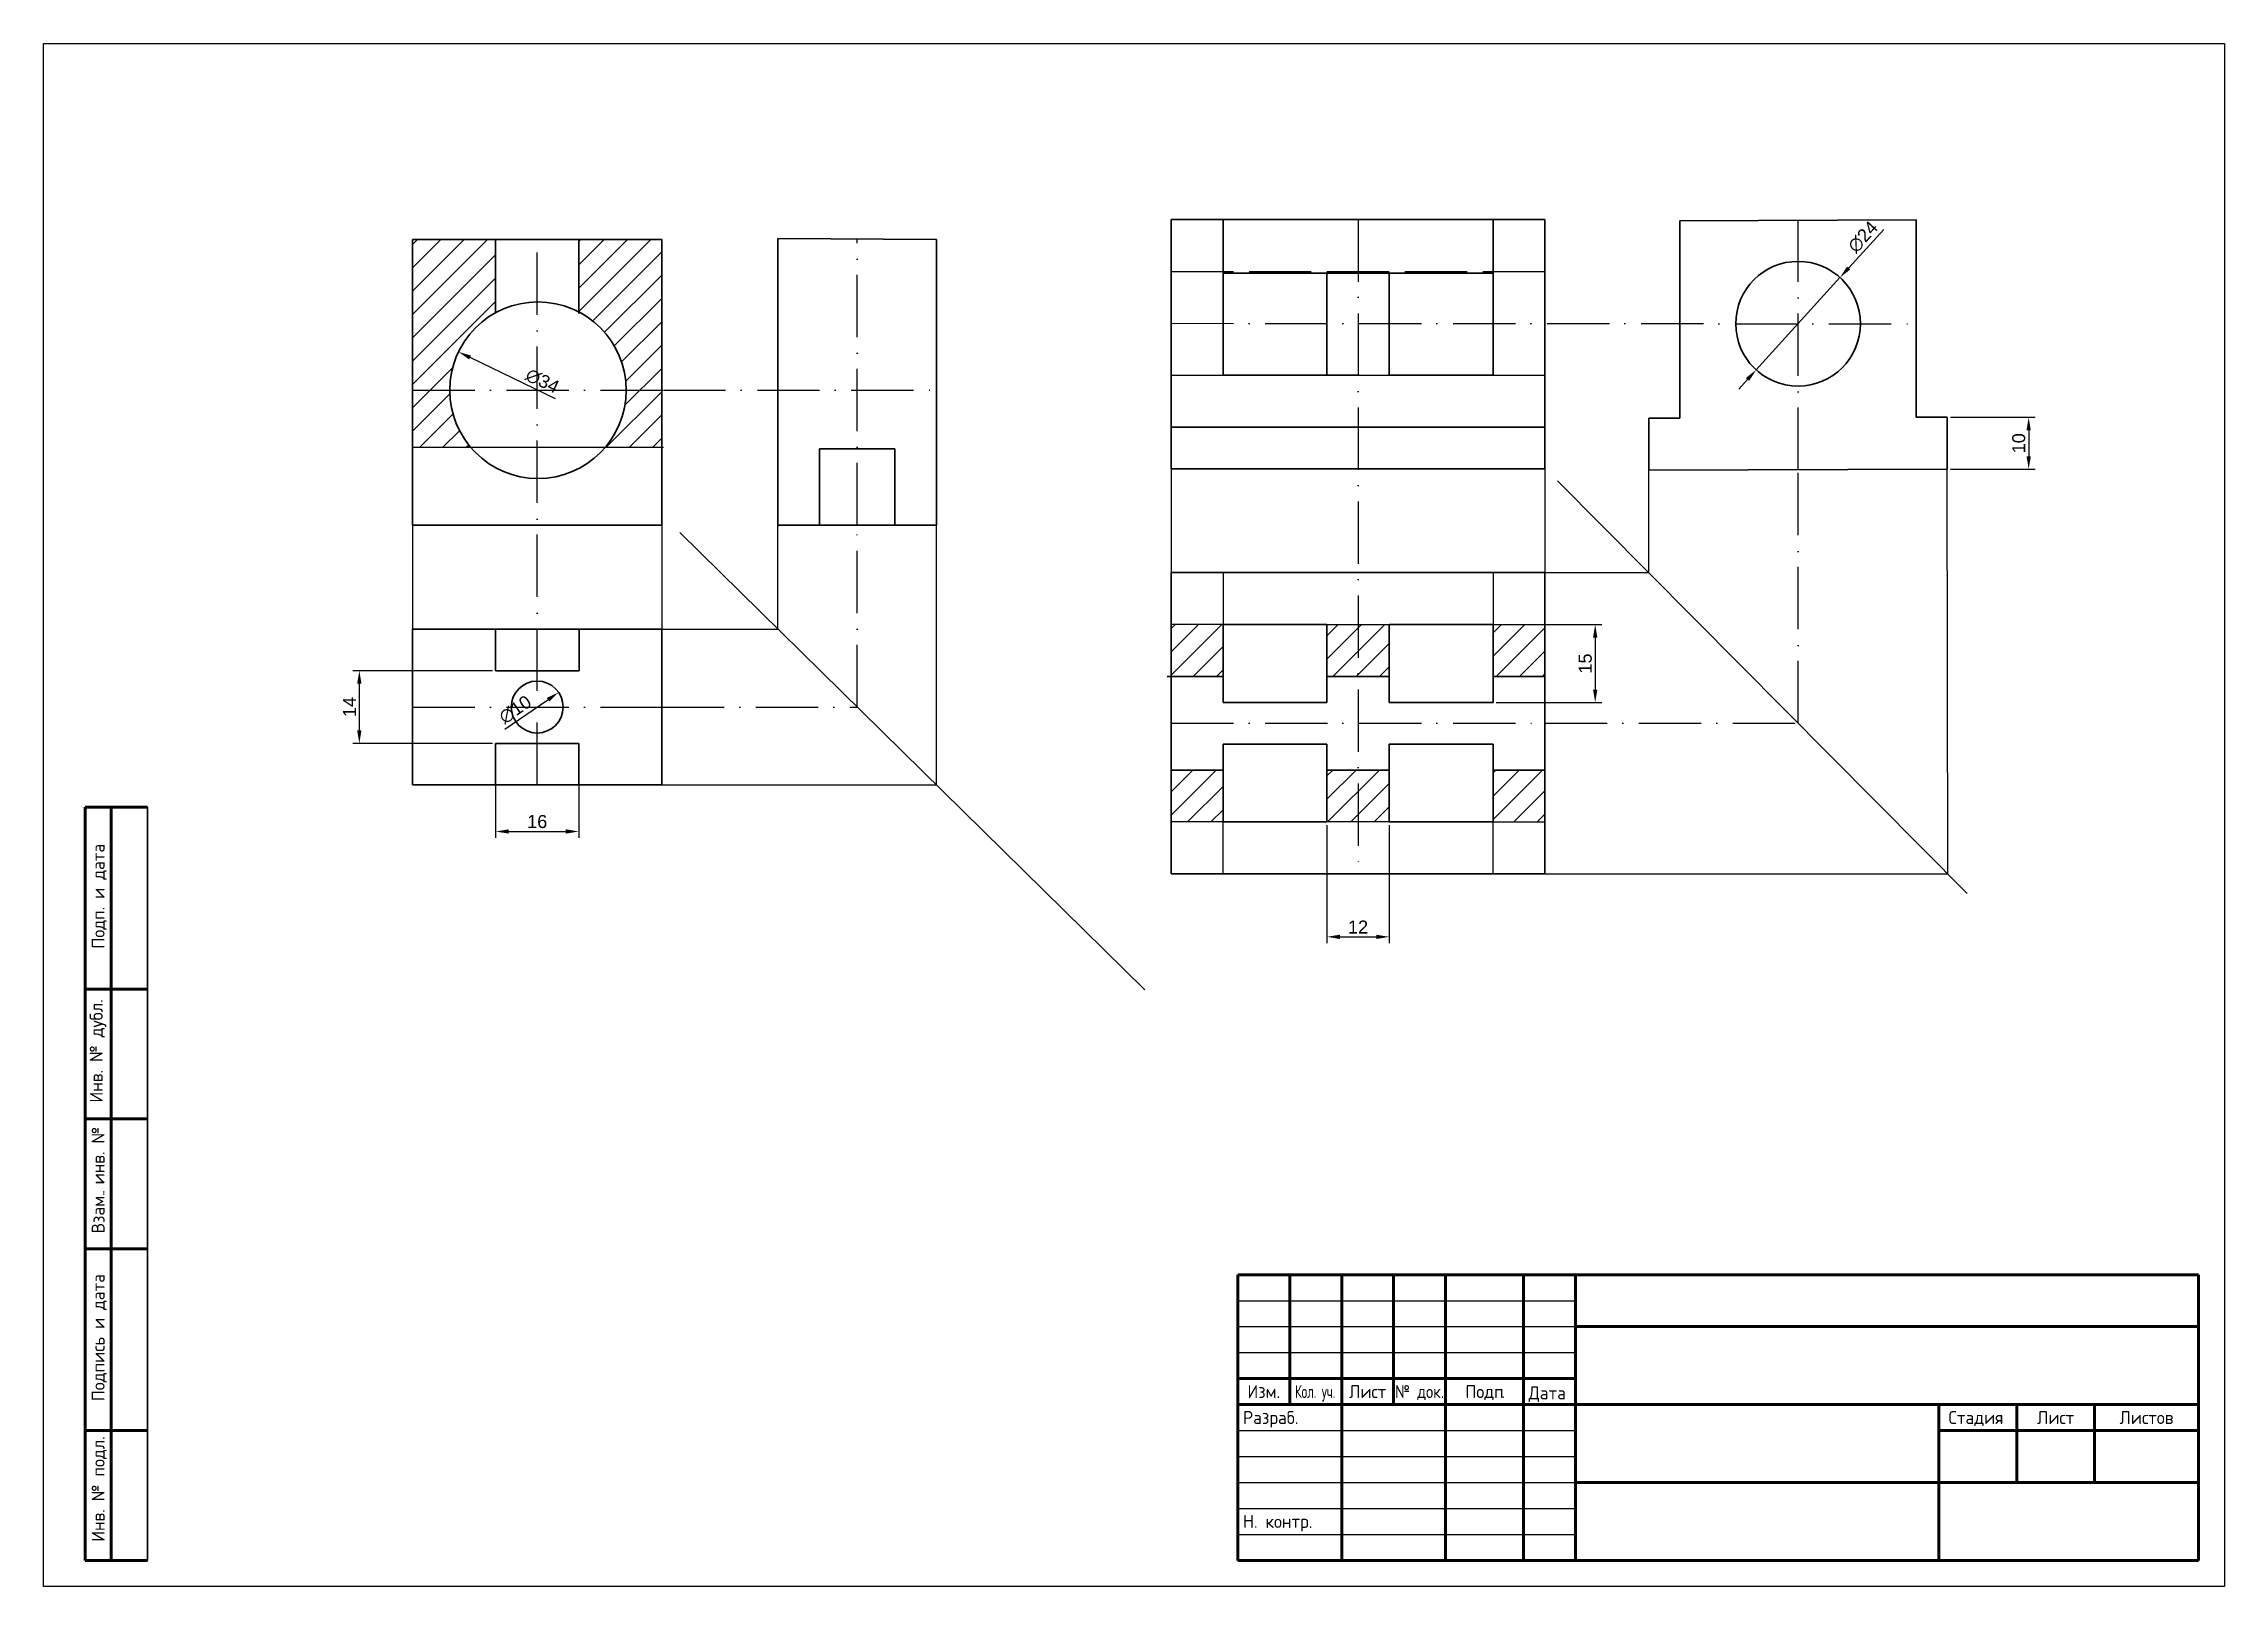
# Model space of a CAD drawing. Header units: millimetres. Extents: x 2979 to 3399, y 1485 to 1782.
import ezdxf
from ezdxf.enums import TextEntityAlignment as Align

# ---------------------------------------------------------------- set-up
doc = ezdxf.new("R2010")
doc.units = ezdxf.units.MM
doc.linetypes.add('ACAD_ISO02W100', pattern=[15, 12, -3])
doc.linetypes.add('ACAD_ISO10W100', pattern=[18, 12, -3, 0, -3])
for name, color, linetype in [('Jcb', 7, 'Continuous'), ('Оси', 110, 'ACAD_ISO10W100'), ('Размеры', 30, 'Continuous'), ('Штрих', 150, 'ACAD_ISO02W100')]:
    doc.layers.add(name, color=color, linetype=linetype)
doc.layers.add('Контур', color=7, linetype='Continuous', lineweight=30)
doc.styles.add('GOST-2.304_Type-B', font='GOST Common.ttf')
doc.styles.get("Standard").update_dxf_attribs({"font": 'arial.ttf'})
doc.dimstyles.new('ISO-25', dxfattribs={"dimtxt": 2.5, "dimasz": 2.5, "dimexe": 1.25, "dimexo": 0.625, "dimtad": 1, "dimtxsty": 'Standard', "dimcen": 2.5, "dimadec": 0, "dimazin": 0, "dimtfac": 1, "dimtmove": 0, "dimatfit": 3, "dimfxl": 1, "dimarcsym": 0})

# ---------------------------------------------------------------- blocks, each defined once
blk = doc.blocks.new('ACAD_SPDS_TB_18')
at = {"linetype": 'Continuous', "lineweight": 60}
for p, q in [((-12, 145), (0, 145)), ((-12, 145), (-12, 0)), ((-7, 145), (-7, 0)), ((-12, 110), (0, 110)), ((-12, 85), (0, 85)), ((-12, 60), (0, 60)), ((-12, 25), (0, 25)), ((-12, 0), (0, 0))]:
    blk.add_line(p, q, dxfattribs=at)
at = {"linetype": 'Continuous', "lineweight": 30}
blk.add_line((0, 145), (0, 0), dxfattribs=at)
at = {"style": 'GOST-2.304_Type-B'}
for s, p in [('Подп. и дата', (-8.25, 117.77)), ('Инв. № дубл.', (-8.62, 88.14)), ('Взам. инв. №', (-8.25, 62.96)), ('. ', (-8.25, 70.58)), ('Подпись и дата', (-8.25, 30.64)), ('Инв. № подл.', (-8.25, 3.57))]:
    blk.add_text(s, height=2.5, rotation=90, dxfattribs=at).set_placement(p)
for tag, p in [('ПОДП_ДАТА_2', (-3.5, 127.5)), ('ИНВ_Н_ДУБЛ', (-3.65, 97.5)), ('ВЗАМ_ИНВ_Н', (-3.5, 71.94)), ('ПОДП_ДАТА_1', (-3.5, 42.5)), ('ИНВ_НОМ_ПОДЛ', (-3.5, 12.5))]:
    blk.add_attdef(tag, text='', height=2.5, rotation=90, dxfattribs=at).set_placement(p, align=Align.MIDDLE_CENTER)
at = {"style": 'GOST-2.304_Type-B', "flags": 1}
blk.add_attdef('ИДЕНТИФИКАТОР_НАДПИСИ', (-12.12, -11.58), '', height=2.5, dxfattribs=at)
blk = doc.blocks.new('ACAD_SPDS_TB_00')
at = {"linetype": 'Continuous', "lineweight": 60}
for p, q in [((-185, 55), (-185, 0)), ((-185, 55), (0, 55)), ((-175, 55), (-175, 30)), ((-165, 0), (-165, 55)), ((-155, 30), (-155, 55)), ((-145, 0), (-145, 55)), ((-130, 0), (-130, 55)), ((-120, 0), (-120, 55)), ((0, 55), (0, 0)), ((-120, 45), (0, 45)), ((-185, 35), (-120, 35)), ((-185, 30), (0, 30)), ((-50, 30), (-50, 0)), ((-35, 30), (-35, 15)), ((-20, 30), (-20, 15)), ((-50, 25), (0, 25)), ((-120, 15), (0, 15)), ((-185, 0), (0, 0))]:
    blk.add_line(p, q, dxfattribs=at)
at = {"linetype": 'Continuous', "lineweight": 25}
for p, q in [((-185, 50), (-120, 50)), ((-185, 45), (-120, 45)), ((-185, 40), (-120, 40)), ((-185, 25), (-120, 25)), ((-185, 20), (-120, 20)), ((-185, 15), (-120, 15)), ((-185, 10), (-120, 10)), ((-185, 5), (-120, 5))]:
    blk.add_line(p, q, dxfattribs=at)
at = {"style": 'GOST-2.304_Type-B'}
for s, p in [('Изм.', (-180, 31.25)), ('Лист', (-160, 31.25)), ('Подп', (-137.5, 31.25))]:
    blk.add_text(s, height=2.5, dxfattribs=at).set_placement(p, align=Align.CENTER)
at = {"style": 'GOST-2.304_Type-B', "width": 0.7}
blk.add_text('Кол. уч.', height=2.5, dxfattribs=at).set_placement((-174, 31.25))
at = {"style": 'GOST-2.304_Type-B', "width": 0.9}
blk.add_text('№ док.', height=2.5, dxfattribs=at).set_placement((-150, 31.25), align=Align.CENTER)
at = {"style": 'GOST-2.304_Type-B'}
for s, p in [('.', (-177.56, 31.25)), ('.', (-134.25, 31.25)), ('Дата', (-129, 31)), ('Разраб.', (-184, 26.25)), ('Стадия', (-48.12, 26.25)), ('Н. контр.', (-184, 6.25))]:
    blk.add_text(s, height=2.5, dxfattribs=at).set_placement(p)
blk.add_text('Лист', height=2.5, dxfattribs=at).set_placement((-27.5, 27.5), align=Align.MIDDLE_CENTER)
at = {"linetype": 'Continuous', "insert": (-10, 27.5), "char_height": 2.5, "width": 19, "attachment_point": 5, "style": 'GOST-2.304_Type-B'}
blk.add_mtext('Листов', dxfattribs=at)
at = {"style": 'GOST-2.304_Type-B', "flags": 8}
for tag, p in [('ИЗМ_4', (-180, 51)), ('КОЛ_УЧ4', (-170, 51)), ('ЛИСТ_ИЗМ4', (-160, 51)), ('N_ДОК_4', (-150, 51)), ('ИЗМ_3', (-180, 46)), ('КОЛ_УЧ3', (-170, 46)), ('ЛИСТ_ИЗМ3', (-160, 46)), ('N_ДОК_3', (-150, 46)), ('ИЗМ_2', (-180, 41)), ('КОЛ_УЧ2', (-170, 41)), ('ЛИСТ_ИЗМ2', (-160, 41)), ('N_ДОК_2', (-150, 41)), ('ИЗМ_1', (-180, 36)), ('КОЛ_УЧ1', (-170, 36)), ('ЛИСТ_ИЗМ1', (-160, 36)), ('N_ДОК_1', (-150, 36))]:
    blk.add_attdef(tag, text='', height=2.5, dxfattribs=at).set_placement(p, align=Align.CENTER)
at = {"style": 'GOST-2.304_Type-B', "width": 0.6, "flags": 8}
for tag, p in [('ИЗМ_4_ДАТА', (-125, 51)), ('ИЗМ_3_ДАТА', (-125, 46)), ('ИЗМ_2_ДАТА', (-125, 41)), ('ИЗМ_1_ДАТА', (-124.48, 36)), ('РАЗРАБ_ДАТА', (-125, 26)), ('ДОЛЖНОСТЬ_1_ДАТА', (-125, 21)), ('ДОЛЖНОСТЬ_2_ДАТА', (-125, 16)), ('ДОЛЖНОСТЬ_3_ДАТА', (-125, 11)), ('НКОНТР_ДАТА', (-125, 6)), ('ДОЛЖНОСТЬ_4_ДАТА', (-125, 1))]:
    blk.add_attdef(tag, text='', height=2.5, dxfattribs=at).set_placement(p, align=Align.CENTER)
at = {"lineweight": 30, "flags": 104}
for tag, height, p in [('ОБОЗНАЧЕНИЕ_ДОКУМЕНТА', 5, (-60, 50)), ('НАИМЕНОВАНИЕ_ОБЪЕКТА_СТРОИТЕЛЬСТВА', 3.5, (-60, 37.5)), ('НАИМЕНОВАНИЕ_ЗДАНИЯ_СООРУЖЕНИЯ', 3.5, (-85, 22.5)), ('НАИМЕНОВАНИЕ_ИЗОБРАЖЕНИЙ', 3.5, (-85, 7.5)), ('НАИМЕНОВАНИЕ_ПРЕДПРИЯТИЯ', 3.5, (-23.73, 7.5))]:
    blk.add_attdef(tag, text='', height=height, dxfattribs=at).set_placement(p, align=Align.MIDDLE_CENTER)
at = {"style": 'GOST-2.304_Type-B'}
for tag, p, flags in [('РАЗРАБ_ФИО', (-164.31, 26), 8), ('ДОЛЖНОСТЬ_1', (-184, 21), 8), ('ДОЛЖНОСТЬ_1_ФИО', (-164.31, 21), 8), ('ДОЛЖНОСТЬ_2', (-184, 16), 8), ('ДОЛЖНОСТЬ_2_ФИО', (-164.31, 16), 8), ('ДОЛЖНОСТЬ_3', (-184, 11), 8), ('ДОЛЖНОСТЬ_3_ФИО', (-164.31, 11), 8), ('НКОНТР_ФИО', (-164.31, 6), 8), ('ДОЛЖНОСТЬ_4', (-184, 1), 8), ('ДОЛЖНОСТЬ_4_ФИО', (-164.31, 1), 8), ('ИДЕНТИФИКАТОР_НАДПИСИ', (0, 0), 1)]:
    blk.add_attdef(tag, p, '', height=2.5, dxfattribs=dict(at, flags=flags))
at = {"style": 'GOST-2.304_Type-B', "flags": 8}
for tag, p in [('СТАДИЯ', (-42.77, 20)), ('ЛИСТ', (-27.77, 20)), ('ЛИСТОВ', (-10, 20))]:
    blk.add_attdef(tag, text='', height=2.5, dxfattribs=at).set_placement(p, align=Align.MIDDLE_CENTER)
blk = doc.blocks.new('*D22')
at = {"layer": 'Defpoints', "color": 0}
for p in [(3059.09, 1722.96), (3089.73, 1708.21)]:
    blk.add_point(p, dxfattribs=at)
at = {"layer": 'Размеры', "color": 0, "lineweight": -2, "transparency": 16777216}
blk.add_line((3077.81, 1713.95), (3061.35, 1721.88), dxfattribs=at)
at = {"layer": 'Размеры', "color": 0, "transparency": 16777216}
blk.add_solid([(3061.53, 1722.25), (3061.16, 1721.5), (3059.09, 1722.96)], dxfattribs=at)
at = {"layer": 'Размеры', "color": 0, "transparency": 16777216, "insert": (3075.26, 1717.36), "char_height": 2.5, "attachment_point": 5, "rotation": 334.2857}
blk.add_mtext('∅34', dxfattribs=at)
blk = doc.blocks.new('*D23')
at = {"layer": 'Defpoints', "color": 0}
for p in [(3078.39, 1657.4), (3070.13, 1651.77)]:
    blk.add_point(p, dxfattribs=at)
at = {"layer": 'Размеры', "color": 0, "lineweight": -2, "transparency": 16777216}
blk.add_line((3068.03, 1650.34), (3076.33, 1656), dxfattribs=at)
at = {"layer": 'Размеры', "color": 0, "transparency": 16777216}
blk.add_solid([(3076.09, 1656.34), (3076.56, 1655.65), (3078.39, 1657.4)], dxfattribs=at)
at = {"layer": 'Размеры', "color": 0, "transparency": 16777216, "insert": (3070.03, 1654.09), "char_height": 2.5, "attachment_point": 5, "rotation": 34.2857}
blk.add_mtext('∅10', dxfattribs=at)
blk = doc.blocks.new('*D24')
at = {"layer": 'Defpoints', "color": 0}
for p in [(3066.26, 1661.59), (3040, 1647.59), (3066.26, 1647.59)]:
    blk.add_point(p, dxfattribs=at)
at = {"layer": 'Размеры', "color": 0, "lineweight": -2, "transparency": 16777216}
for p, q in [((3065.64, 1661.59), (3038.75, 1661.59)), ((3040, 1659.09), (3040, 1650.09)), ((3065.64, 1647.59), (3038.75, 1647.59))]:
    blk.add_line(p, q, dxfattribs=at)
at = {"layer": 'Размеры', "color": 0, "transparency": 16777216}
for points in [[(3039.59, 1659.09), (3040.42, 1659.09), (3040, 1661.59)], [(3039.59, 1650.09), (3040.42, 1650.09), (3040, 1647.59)]]:
    blk.add_solid(points, dxfattribs=at)
at = {"layer": 'Размеры', "color": 0, "transparency": 16777216, "insert": (3038.12, 1654.59), "char_height": 2.5, "attachment_point": 5, "rotation": 90}
blk.add_mtext('14', dxfattribs=at)
blk = doc.blocks.new('*D25')
at = {"layer": 'Defpoints', "color": 0}
for p in [(3066.26, 1647.59), (3082.26, 1647.59), (3082.26, 1630.63)]:
    blk.add_point(p, dxfattribs=at)
at = {"layer": 'Размеры', "color": 0, "lineweight": -2, "transparency": 16777216}
for p, q in [((3066.26, 1646.96), (3066.26, 1629.38)), ((3082.26, 1646.96), (3082.26, 1629.38)), ((3068.76, 1630.63), (3079.76, 1630.63))]:
    blk.add_line(p, q, dxfattribs=at)
at = {"layer": 'Размеры', "color": 0, "transparency": 16777216}
for points in [[(3068.76, 1631.05), (3068.76, 1630.22), (3066.26, 1630.63)], [(3079.76, 1631.05), (3079.76, 1630.22), (3082.26, 1630.63)]]:
    blk.add_solid(points, dxfattribs=at)
at = {"layer": 'Размеры', "color": 0, "transparency": 16777216, "insert": (3074.26, 1632.53), "char_height": 2.5, "attachment_point": 5}
blk.add_mtext('16', dxfattribs=at)
blk = doc.blocks.new('*D26')
at = {"layer": 'Defpoints', "color": 0}
for p in [(3345.84, 1710.37), (3345.84, 1700.37), (3361.51, 1700.37)]:
    blk.add_point(p, dxfattribs=at)
at = {"layer": 'Размеры', "color": 0, "lineweight": -2, "transparency": 16777216}
for p, q in [((3346.47, 1710.37), (3362.76, 1710.37)), ((3361.51, 1707.87), (3361.51, 1702.87)), ((3346.47, 1700.37), (3362.76, 1700.37))]:
    blk.add_line(p, q, dxfattribs=at)
at = {"layer": 'Размеры', "color": 0, "transparency": 16777216}
for points in [[(3361.09, 1707.87), (3361.92, 1707.87), (3361.51, 1710.37)], [(3361.09, 1702.87), (3361.92, 1702.87), (3361.51, 1700.37)]]:
    blk.add_solid(points, dxfattribs=at)
at = {"layer": 'Размеры', "color": 0, "transparency": 16777216, "insert": (3359.6, 1705.37), "char_height": 2.5, "attachment_point": 5, "rotation": 90}
blk.add_mtext('10', dxfattribs=at)
blk = doc.blocks.new('*D27')
at = {"layer": 'Defpoints', "color": 0}
for p in [(3258.35, 1670.46), (3258.35, 1655.46), (3278.02, 1655.46)]:
    blk.add_point(p, dxfattribs=at)
at = {"layer": 'Размеры', "color": 0, "lineweight": -2, "transparency": 16777216}
for p, q in [((3258.98, 1670.46), (3279.27, 1670.46)), ((3278.02, 1667.96), (3278.02, 1657.96)), ((3258.98, 1655.46), (3279.27, 1655.46))]:
    blk.add_line(p, q, dxfattribs=at)
at = {"layer": 'Размеры', "color": 0, "transparency": 16777216}
for points in [[(3277.6, 1667.96), (3278.44, 1667.96), (3278.02, 1670.46)], [(3277.6, 1657.96), (3278.44, 1657.96), (3278.02, 1655.46)]]:
    blk.add_solid(points, dxfattribs=at)
at = {"layer": 'Размеры', "color": 0, "transparency": 16777216, "insert": (3276.12, 1662.96), "char_height": 2.5, "attachment_point": 5, "rotation": 90}
blk.add_mtext('15', dxfattribs=at)
blk = doc.blocks.new('*D29')
at = {"layer": 'Defpoints', "color": 0}
for p in [(3226.35, 1632.46), (3238.35, 1632.46), (3238.35, 1610.35)]:
    blk.add_point(p, dxfattribs=at)
at = {"layer": 'Размеры', "color": 0, "lineweight": -2, "transparency": 16777216}
for p, q in [((3226.35, 1631.84), (3226.35, 1609.1)), ((3238.35, 1631.84), (3238.35, 1609.1)), ((3228.85, 1610.35), (3235.85, 1610.35))]:
    blk.add_line(p, q, dxfattribs=at)
at = {"layer": 'Размеры', "color": 0, "transparency": 16777216}
for points in [[(3228.85, 1610.76), (3228.85, 1609.93), (3226.35, 1610.35)], [(3235.85, 1610.76), (3235.85, 1609.93), (3238.35, 1610.35)]]:
    blk.add_solid(points, dxfattribs=at)
at = {"layer": 'Размеры', "color": 0, "transparency": 16777216, "insert": (3232.35, 1612.23), "char_height": 2.5, "attachment_point": 5}
blk.add_mtext('12', dxfattribs=at)
blk = doc.blocks.new('*D30')
at = {"layer": 'Defpoints', "color": 0}
for p in [(3325.16, 1737.27), (3309.03, 1719.5)]:
    blk.add_point(p, dxfattribs=at)
at = {"layer": 'Размеры', "color": 0, "lineweight": -2, "transparency": 16777216}
for p, q in [((3333.59, 1746.55), (3326.84, 1739.12)), ((3309.03, 1719.5), (3325.16, 1737.27)), ((3307.35, 1717.65), (3305.67, 1715.79))]:
    blk.add_line(p, q, dxfattribs=at)
at = {"layer": 'Размеры', "color": 0, "transparency": 16777216}
for points in [[(3326.53, 1739.4), (3327.15, 1738.84), (3325.16, 1737.27)], [(3307.04, 1717.93), (3307.66, 1717.37), (3309.03, 1719.5)]]:
    blk.add_solid(points, dxfattribs=at)
at = {"layer": 'Размеры', "color": 0, "transparency": 16777216, "insert": (3329.59, 1745.09), "char_height": 2.5, "attachment_point": 5, "rotation": 47.767}
blk.add_mtext('∅24', dxfattribs=at)

msp = doc.modelspace()

# ---------------------------------------------------------------- hatches: boundary and pattern name
at = {"layer": 'Jcb'}
h = msp.add_hatch(dxfattribs=at)
h.set_pattern_fill('ANSI31', color=256)
h.paths.add_polyline_path([(3066.261, 1744.588), (3050.261, 1744.588), (3050.261, 1715.588), (3057.409, 1715.588, -0.2743204), (3066.261, 1730.508)])
h.paths.add_polyline_path([(3098.261, 1715.588), (3091.409, 1715.588, -0.177768), (3087.371, 1704.588), (3098.261, 1704.588)])
h.paths.add_polyline_path([(3057.409, 1715.588), (3050.261, 1715.588), (3050.261, 1704.588), (3061.448, 1704.588, -0.177768)])
h.paths.add_polyline_path([(3098.261, 1744.588), (3082.261, 1744.588), (3082.261, 1730.666, -0.2796371), (3091.409, 1715.588), (3098.261, 1715.588)])
h = msp.add_hatch(dxfattribs=at)
h.set_pattern_fill('ANSI31', color=256)
h.paths.add_polyline_path([(3206.351, 1670.464), (3196.351, 1670.464), (3196.351, 1660.464), (3206.351, 1660.464)])
h.paths.add_polyline_path([(3206.351, 1642.464), (3196.351, 1642.464), (3196.351, 1632.464), (3206.351, 1632.464)])
h.paths.add_polyline_path([(3238.351, 1642.464), (3232.351, 1642.464), (3232.351, 1632.464), (3238.351, 1632.464)])
h.paths.add_polyline_path([(3232.351, 1642.464), (3226.351, 1642.464), (3226.351, 1632.464), (3232.351, 1632.464)])
h.paths.add_polyline_path([(3232.351, 1670.464), (3226.351, 1670.464), (3226.351, 1660.464), (3232.351, 1660.464)])
h.paths.add_polyline_path([(3238.351, 1670.464), (3232.351, 1670.464), (3232.351, 1660.464), (3238.351, 1660.464)])
h.paths.add_polyline_path([(3268.351, 1670.464), (3258.351, 1670.464), (3258.351, 1660.464), (3268.351, 1660.464)])
h = msp.add_hatch(dxfattribs=at)
h.set_pattern_fill('ANSI31', color=256)
h.paths.add_polyline_path([(3268.351, 1642.464), (3258.351, 1642.464), (3258.351, 1632.464), (3268.351, 1632.464)])

# ---------------------------------------------------------------- linework, layer by layer
for p, q in [((3050.261, 1744.588), (3066.261, 1744.588)), ((3066.261, 1730.377), (3066.261, 1730.377)), ((3082.261, 1730.373), (3082.261, 1730.373)), ((3097.971, 1729.588), (3097.971, 1729.588)), ((3098.557, 1715.588), (3098.557, 1715.588))]:
    msp.add_line(p, q)
msp.add_lwpolyline([(2979.2, 1485.304), (2979.2, 1782.304), (3399.2, 1782.304), (3399.2, 1485.304), (2979.2, 1485.304)])
for p, q in [((3120.627, 1744.791), (3120.627, 1744.791)), ((3226.473, 1738.121), (3226.473, 1738.121)), ((3050.261, 1689.588), (3050.261, 1704.588)), ((3050.261, 1704.588), (3050.261, 1704.588)), ((3050.261, 1704.588), (3098.613, 1704.588)), ((3098.613, 1704.588), (3098.613, 1704.588)), ((3143.154, 1704.289), (3143.151, 1704.289)), ((3196.351, 1700.464), (3196.351, 1680.464)), ((3268.351, 1700.464), (3268.351, 1680.464)), ((3270.782, 1698.153), (3349.679, 1618.692)), ((3288.345, 1680.464), (3288.345, 1700.176)), ((3288.345, 1700.176), (3288.345, 1700.176)), ((3345.934, 1622.464), (3345.841, 1700.366)), ((3050.261, 1689.588), (3050.261, 1669.588)), ((3098.261, 1689.588), (3098.261, 1669.588)), ((3120.627, 1669.588), (3120.627, 1689.588)), ((3120.627, 1689.289), (3120.627, 1689.289)), ((3151.151, 1689.588), (3143.151, 1689.588)), ((3151.151, 1639.588), (3151.151, 1689.588)), ((3151.151, 1689.588), (3151.151, 1689.588)), ((3101.728, 1688.163), (3191.261, 1600.165)), ((3196.351, 1680.464), (3206.351, 1680.464)), ((3206.351, 1680.464), (3206.351, 1670.464)), ((3268.351, 1680.464), (3258.351, 1680.464)), ((3258.351, 1680.464), (3258.351, 1670.464)), ((3268.351, 1680.464), (3288.345, 1680.464)), ((3082.321, 1669.623), (3082.321, 1669.623)), ((3098.261, 1669.588), (3120.627, 1669.588)), ((3206.351, 1670.464), (3196.351, 1670.464)), ((3206.351, 1670.464), (3258.351, 1670.464)), ((3206.351, 1670.464), (3206.351, 1660.464)), ((3226.351, 1670.464), (3226.351, 1670.464)), ((3238.351, 1670.464), (3238.351, 1670.464)), ((3258.351, 1670.464), (3268.351, 1670.464)), ((3082.321, 1661.588), (3082.321, 1661.588)), ((3195.595, 1660.464), (3195.595, 1660.464)), ((3196.346, 1642.464), (3196.346, 1642.464)), ((3206.351, 1632.464), (3206.351, 1642.464)), ((3258.543, 1642.464), (3258.543, 1642.464)), ((3268.351, 1642.464), (3268.351, 1632.464)), ((3098.261, 1639.588), (3151.151, 1639.588)), ((3258.351, 1632.464), (3196.351, 1632.464)), ((3206.351, 1622.464), (3206.351, 1632.464)), ((3226.351, 1632.464), (3226.351, 1632.464)), ((3238.351, 1632.464), (3238.351, 1632.464)), ((3258.351, 1622.464), (3258.351, 1632.464)), ((3258.351, 1632.464), (3268.351, 1632.464)), ((3196.351, 1622.464), (3206.351, 1622.464)), ((3268.351, 1622.464), (3258.351, 1622.464)), ((3268.351, 1622.464), (3345.934, 1622.464))]:
    msp.add_line(p, q, dxfattribs=at)
at = {"layer": 'Контур'}
for p, q in [((3196.351, 1748.464), (3268.351, 1748.464)), ((3196.351, 1748.464), (3196.351, 1738.464)), ((3196.351, 1748.464), (3206.351, 1748.464)), ((3206.351, 1748.464), (3206.351, 1738.464)), ((3268.351, 1748.464), (3258.351, 1748.464)), ((3258.351, 1748.464), (3258.351, 1738.464)), ((3268.351, 1748.464), (3268.351, 1738.464)), ((3294.345, 1748.176), (3339.841, 1748.366)), ((3294.345, 1710.176), (3294.345, 1748.176)), ((3339.841, 1710.366), (3339.841, 1748.366)), ((3339.841, 1748.366), (3339.841, 1728.366)), ((3050.261, 1689.588), (3050.261, 1744.588)), ((3098.261, 1744.588), (3050.261, 1744.588)), ((3050.261, 1744.588), (3050.261, 1729.588)), ((3050.261, 1744.588), (3050.261, 1715.588)), ((3066.261, 1744.588), (3066.261, 1730.377)), ((3098.261, 1744.588), (3082.261, 1744.588)), ((3082.261, 1744.588), (3082.261, 1730.373)), ((3098.261, 1689.588), (3098.261, 1744.588)), ((3120.627, 1744.791), (3151.151, 1744.588)), ((3120.627, 1689.289), (3120.627, 1744.791)), ((3151.151, 1689.588), (3151.151, 1744.588)), ((3196.351, 1738.464), (3196.351, 1718.464)), ((3206.351, 1738.464), (3206.351, 1718.464)), ((3226.351, 1738.121), (3206.351, 1738.121)), ((3226.351, 1718.464), (3226.351, 1738.121)), ((3238.351, 1738.121), (3226.351, 1738.121)), ((3238.351, 1718.464), (3238.351, 1738.121)), ((3238.351, 1738.121), (3238.351, 1738.121)), ((3238.351, 1738.121), (3258.351, 1738.121)), ((3258.351, 1738.464), (3258.351, 1718.464)), ((3268.351, 1738.464), (3268.351, 1718.464)), ((3196.351, 1718.464), (3196.351, 1708.464)), ((3206.351, 1718.464), (3226.351, 1718.464)), ((3238.351, 1718.464), (3258.351, 1718.464)), ((3268.351, 1718.464), (3268.351, 1708.464)), ((3288.345, 1700.176), (3288.345, 1710.176)), ((3288.345, 1710.176), (3294.345, 1710.176)), ((3345.841, 1710.366), (3339.841, 1710.366)), ((3345.841, 1700.366), (3345.841, 1710.366)), ((3196.351, 1708.464), (3268.351, 1708.464)), ((3196.351, 1708.464), (3196.351, 1700.464)), ((3268.351, 1708.464), (3268.351, 1700.464)), ((3128.627, 1689.588), (3128.627, 1704.289)), ((3128.627, 1704.289), (3143.154, 1704.289)), ((3143.151, 1689.588), (3143.154, 1704.289)), ((3196.351, 1700.464), (3268.351, 1700.464)), ((3288.345, 1700.176), (3345.841, 1700.366)), ((3050.261, 1689.588), (3098.261, 1689.588)), ((3120.627, 1689.588), (3151.151, 1689.588)), ((3268.351, 1680.464), (3196.351, 1680.464)), ((3196.351, 1680.464), (3196.351, 1622.464)), ((3268.351, 1680.464), (3268.351, 1622.464)), ((3098.261, 1669.588), (3050.261, 1669.588)), ((3050.261, 1669.588), (3050.261, 1639.588)), ((3066.261, 1669.588), (3066.261, 1661.588)), ((3082.321, 1661.588), (3082.321, 1669.623)), ((3098.261, 1669.588), (3098.261, 1639.588)), ((3206.351, 1670.464), (3206.351, 1655.464)), ((3206.351, 1670.464), (3226.351, 1670.464)), ((3226.351, 1655.464), (3226.351, 1670.464)), ((3238.351, 1655.464), (3238.351, 1670.464)), ((3238.351, 1670.464), (3258.351, 1670.464)), ((3258.351, 1670.464), (3258.351, 1655.464)), ((3066.261, 1661.588), (3066.261, 1665.588)), ((3066.261, 1661.588), (3082.321, 1661.588)), ((3206.351, 1660.464), (3195.595, 1660.464)), ((3206.351, 1655.464), (3206.351, 1662.964)), ((3226.351, 1660.464), (3238.351, 1660.464)), ((3258.351, 1660.464), (3268.351, 1660.464)), ((3206.351, 1655.464), (3226.351, 1655.464)), ((3258.351, 1655.464), (3238.351, 1655.464)), ((3066.261, 1639.588), (3066.261, 1647.588)), ((3082.261, 1647.588), (3066.261, 1647.588)), ((3082.261, 1639.588), (3082.261, 1647.588)), ((3206.351, 1632.464), (3206.351, 1647.464)), ((3206.351, 1647.464), (3226.351, 1647.464)), ((3226.351, 1647.464), (3226.351, 1632.464)), ((3258.351, 1647.464), (3238.351, 1647.464)), ((3238.351, 1647.464), (3238.351, 1632.464)), ((3258.351, 1632.464), (3258.351, 1647.464)), ((3206.351, 1642.464), (3196.346, 1642.464)), ((3226.351, 1642.464), (3238.351, 1642.464)), ((3258.351, 1642.464), (3268.351, 1642.464)), ((3050.261, 1639.588), (3098.261, 1639.588)), ((3050.261, 1639.588), (3066.261, 1639.588)), ((3098.261, 1639.588), (3082.261, 1639.588)), ((3226.351, 1632.464), (3206.351, 1632.464)), ((3258.351, 1632.464), (3238.351, 1632.464)), ((3196.351, 1622.464), (3268.351, 1622.464))]:
    msp.add_line(p, q, dxfattribs=at)
for centre, radius in [((3317.093, 1728.381), 12), ((3074.409, 1715.588), 17), ((3074.261, 1654.588), 5)]:
    msp.add_circle(centre, radius, dxfattribs=at)
at = {"layer": 'Оси'}
for p, q in [((3232.351, 1748.464), (3232.351, 1622.464)), ((3317.093, 1700.271), (3317.093, 1748.271)), ((3074.261, 1639.588), (3074.261, 1744.588)), ((3135.889, 1689.588), (3135.889, 1744.689)), ((3196.351, 1728.464), (3339.841, 1728.366)), ((3050.261, 1715.588), (3098.557, 1715.588)), ((3098.557, 1715.588), (3151.151, 1715.588)), ((3317.139, 1651.464), (3317.093, 1700.271)), ((3135.889, 1654.588), (3135.889, 1689.588)), ((3050.261, 1654.588), (3098.261, 1654.588)), ((3098.261, 1654.588), (3135.889, 1654.588)), ((3196.351, 1651.464), (3268.351, 1651.464)), ((3268.351, 1651.464), (3317.139, 1651.464))]:
    msp.add_line(p, q, dxfattribs=at)
at = {"layer": 'Штрих'}
for p, q in [((3196.351, 1738.464), (3268.351, 1738.464)), ((3196.351, 1718.464), (3268.351, 1718.464)), ((3232.351, 1718.464), (3226.351, 1718.464)), ((3232.351, 1718.464), (3238.351, 1718.464))]:
    msp.add_line(p, q, dxfattribs=at)

# ---------------------------------------------------------------- block references
for name, p in [('ACAD_SPDS_TB_18', (2999.2, 1490.304)), ('ACAD_SPDS_TB_00', (3394.2, 1490.304))]:
    msp.add_blockref(name, p)

# ---------------------------------------------------------------- dimensions: what is measured, and where the dimension line sits
at = {"layer": 'Размеры'}
dim = msp.add_diameter_dim_2p(p1=(3309.027, 1719.496), p2=(3325.159, 1737.266), dimstyle='ISO-25', dxfattribs=at)
dim.commit()
dim.dimension.update_dxf_attribs({"geometry": '*D30', "text_midpoint": (3329.594, 1745.085)})
for p1, p2, picture, middle in [((3089.726, 1708.211), (3059.093, 1722.964), '*D22', (3074.409, 1715.588)), ((3070.13, 1651.771), (3078.392, 1657.404), '*D23', (3071.145, 1652.463))]:
    dim = msp.add_diameter_dim_2p(p1=p1, p2=p2, dimstyle='ISO-25', dxfattribs=at)
    dim.commit()
    dim.dimension.update_dxf_attribs({"geometry": picture, "text_midpoint": middle, "dimtype": 163})
for base, p1, p2, picture, middle in [((3361.505, 1700.366), (3345.841, 1710.366), (3345.841, 1700.366), '*D26', (3359.604, 1705.366)), ((3278.021, 1655.464), (3258.351, 1670.464), (3258.351, 1655.464), '*D27', (3276.119, 1662.964)), ((3040.004, 1647.588), (3066.261, 1661.588), (3066.261, 1647.588), '*D24', (3038.124, 1654.588))]:
    dim = msp.add_linear_dim(base=base, p1=p1, p2=p2, angle=90, dimstyle='ISO-25', dxfattribs=at)
    dim.commit()
    dim.dimension.update_dxf_attribs({"geometry": picture, "text_midpoint": middle})
for base, p1, p2, picture, middle in [((3082.261, 1630.633), (3066.261, 1647.588), (3082.261, 1647.588), '*D25', (3074.261, 1632.534)), ((3238.351, 1610.347), (3226.351, 1632.464), (3238.351, 1632.464), '*D29', (3232.351, 1612.227))]:
    dim = msp.add_linear_dim(base=base, p1=p1, p2=p2, dimstyle='ISO-25', dxfattribs=at)
    dim.commit()
    dim.dimension.update_dxf_attribs({"geometry": picture, "text_midpoint": middle})

doc.saveas('drawing.dxf')
